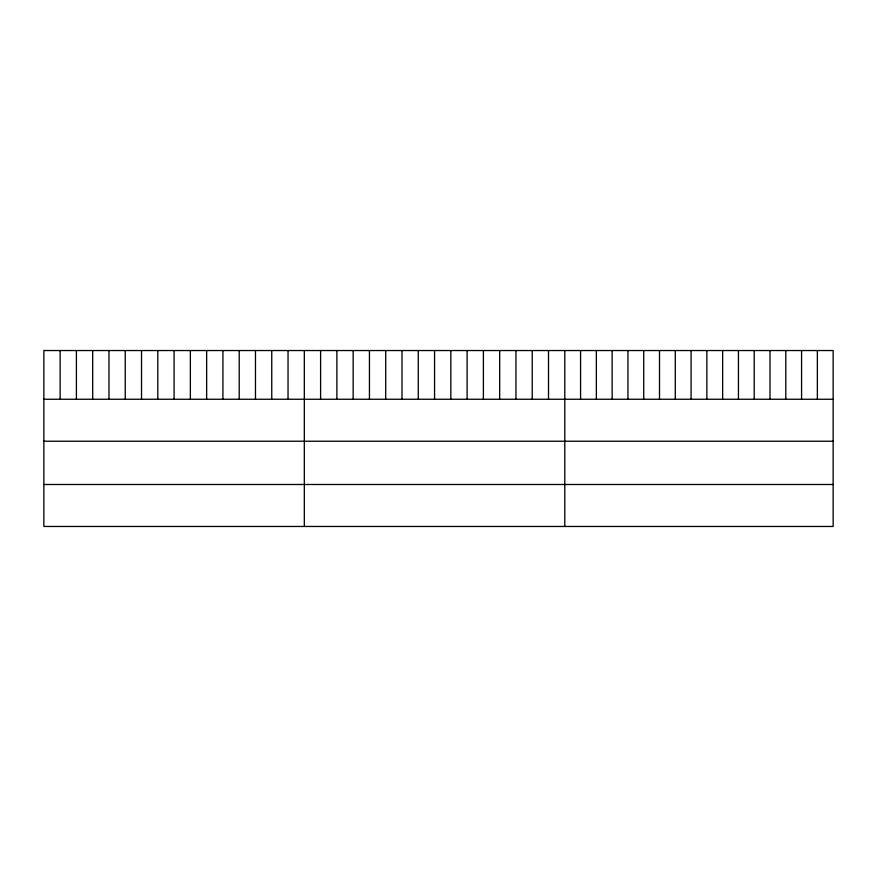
<?xml version="1.0" encoding="UTF-8"?>
<svg xmlns="http://www.w3.org/2000/svg" width="877" height="877" viewBox="0 0 877 877"><rect width="100%" height="100%" fill="white"/><g stroke="black" fill="none" stroke-linecap="round" stroke-linejoin="round"><path stroke-width="1.32" d="M833.15 399.254L833.15 526.463L43.85 526.463L43.85 350.537L833.15 350.537L833.15 399.254L43.85 399.254M43.85 441.23L833.15 441.23M43.85 484.488L833.15 484.488M817.364 350.537L817.364 399.254M801.578 350.537L801.578 399.254M785.792 350.537L785.792 399.254M770.006 350.537L770.006 399.254M754.22 350.537L754.22 399.254M738.434 350.537L738.434 399.254M722.648 350.537L722.648 399.254M706.862 350.537L706.862 399.254M691.076 350.537L691.076 399.254M675.29 350.537L675.29 399.254M659.504 350.537L659.504 399.254M643.718 350.537L643.718 399.254M627.932 350.537L627.932 399.254M612.146 350.537L612.146 399.254M596.36 350.537L596.36 399.254M580.574 350.537L580.574 399.254M564.788 350.537L564.788 526.463M548.509 350.537L548.509 399.254M532.229 350.537L532.229 399.254M515.95 350.537L515.95 399.254M499.671 350.537L499.671 399.254M483.391 350.537L483.391 399.254M467.112 350.537L467.112 399.254M450.833 350.537L450.833 399.254M434.553 350.537L434.553 399.254M418.274 350.537L418.274 399.254M401.995 350.537L401.995 399.254M385.716 350.537L385.716 399.254M369.436 350.537L369.436 399.254M353.157 350.537L353.157 399.254M336.878 350.537L336.878 399.254M320.598 350.537L320.598 399.254M304.319 350.537L304.319 526.463M288.04 350.537L288.04 399.254M271.76 350.537L271.76 399.254M255.481 350.537L255.481 399.254M239.202 350.537L239.202 399.254M222.922 350.537L222.922 399.254M206.643 350.537L206.643 399.254M190.364 350.537L190.364 399.254M174.084 350.537L174.084 399.254M157.805 350.537L157.805 399.254M141.526 350.537L141.526 399.254M125.247 350.537L125.247 399.254M108.967 350.537L108.967 399.254M92.688 350.537L92.688 399.254M76.409 350.537L76.409 399.254M60.129 350.537L60.129 399.254"/></g></svg>
